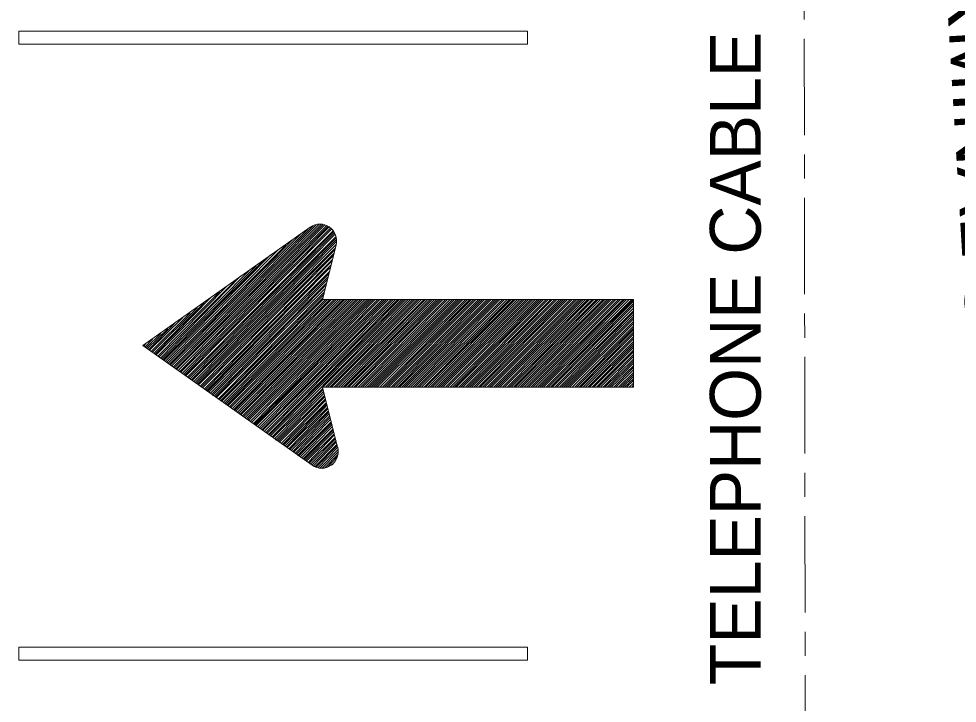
# Model space of a CAD drawing. Extents: x -3227 to 12266, y -3528 to 2100.
# Drawn here: x 5816 to 6575, y -977 to -423 of the extents above; entities that cross this region are included whole.
import ezdxf

# ---------------------------------------------------------------- set-up
doc = ezdxf.new("R2010")
doc.units = 0
doc.header["$LTSCALE"] = 13
doc.linetypes.add('LONG_DASH_SHORT_DASH', pattern=[9.9, 6, -1.2, 1.5, -1.2])
doc.layers.add('1', color=7, linetype='Continuous', lineweight=13)

msp = doc.modelspace()

# ---------------------------------------------------------------- linework, layer by layer
at = {"layer": '1', "linetype": 'LONG_DASH_SHORT_DASH'}
msp.add_line((6454.36, -2576.45), (6449.19, 779.49), dxfattribs=at)
at = {"layer": '1'}
for p, q in [((5916.31, -687.46), (6051.65, -591.67)), ((5940.97, -704.9), (6054.07, -590.45)), ((5942.21, -705.23), (6056.59, -589.62)), ((5943.05, -706.13), (6059.01, -589.12)), ((5943.84, -706.57), (6060.75, -589.12)), ((5945.12, -707.41), (6061.98, -589.62)), ((5945.91, -708.68), (6063.51, -589.62)), ((5946.76, -709.07), (6064.8, -590.45)), ((5947.99, -709.9), (6066.03, -590.89)), ((5949.23, -710.74), (6067.32, -591.17)), ((5938.5, -703.24), (6043.75, -597.39)), ((5939.79, -703.74), (6049.62, -593.28)), ((5950.02, -711.51), (6068.11, -592.45)), ((5951.25, -711.51), (6068.9, -593.28)), ((5952.48, -712.85), (6070.23, -594.56)), ((5953.72, -713.24), (6070.48, -595.33)), ((5954.51, -714.4), (6071.37, -596.11)), ((5955.4, -715.28), (6071.82, -597.39)), ((5956.15, -715.62), (6072.5, -599.06)), ((5936.92, -701.57), (6031.89, -606.22)), ((5937.71, -702.85), (6037.62, -601.5)), ((5957.43, -716.45), (6072.5, -600.33)), ((5958.71, -717.4), (6072.5, -602)), ((5959.5, -718.23), (6072.5, -603.61)), ((5960.64, -718.56), (6072.5, -605.72)), ((5934.4, -700.35), (6019.53, -614.06)), ((5935.64, -700.79), (6025.66, -609.94)), ((5961.53, -719.01), (6072.21, -608.22)), ((5962.76, -720.28), (6071.37, -610.33)), ((5963.56, -721.07), (6071.02, -612.77)), ((5933.21, -699.46), (6013.76, -618.6)), ((5964.84, -721.45), (6070.23, -614.83)), ((5966.08, -722.35), (6069.74, -617.88)), ((5966.91, -723.17), (6068.9, -619.44)), ((5931.49, -698.3), (6001.8, -627.27)), ((5932.38, -699.02), (6008.08, -622.83)), ((5967.7, -723.96), (6068.45, -622.38)), ((5968.99, -724.4), (6067.61, -624.44)), ((5969.73, -725.23), (6067.61, -627.27)), ((5970.97, -726.01), (6066.83, -629.38)), ((5929.51, -696.63), (5990.33, -635.54)), ((5930.74, -697.41), (5995.62, -631.04)), ((5971.86, -726.89), (6066.03, -631.93)), ((5972.59, -727.73), (6065.64, -633.93)), ((5974.32, -728.12), (6064.8, -636.88)), ((5927.04, -694.91), (5978.43, -643.93)), ((5928.62, -695.79), (5984.16, -639.38)), ((5975.11, -728.95), (6063.95, -638.93)), ((5975.96, -729.39), (6063.51, -641.43)), ((5977.63, -730.62), (6063.12, -643.93)), ((5926.59, -694.13), (5971.86, -648.03)), ((5978.43, -730.95), (6062.82, -645.92)), ((5979.27, -731.89), (6061.98, -648.93)), ((5980.05, -732.67), (6061.98, -650.1)), ((5981.24, -733.51), (6063.95, -650.1)), ((5982.57, -733.89), (6065.64, -650.1)), ((5983.41, -734.84), (6067.61, -650.1)), ((5984.16, -735.56), (6068.9, -650.1)), ((5985.39, -736), (6071.02, -650.1)), ((5986.29, -736.84), (6072.5, -650.1)), ((5987.52, -737.61), (6074.63, -650.1)), ((5988.76, -738.45), (6076.41, -650.1)), ((5989.59, -739.34), (6078.34, -650.1)), ((5990.78, -739.72), (6079.62, -650.1)), ((5991.62, -740.5), (6081.65, -650.1)), ((5992.85, -741.39), (6083.32, -650.1)), ((5993.55, -742.28), (6084.96, -650.1)), ((5994.88, -743), (6087.04, -650.1)), ((5995.62, -743.45), (6088.71, -650.1)), ((5996.96, -744.33), (6090.29, -650.1)), ((5997.79, -745.17), (6092.37, -650.1)), ((5999.03, -745.5), (6093.95, -650.1)), ((6000.26, -746.39), (6095.68, -650.1)), ((6001.01, -747.22), (6097.7, -650.1)), ((6001.8, -747.95), (6099.39, -650.1)), ((6003.14, -748.89), (6101.06, -650.1)), ((6004.37, -749.33), (6102.6, -650.1)), ((6005.56, -750.67), (6104.23, -650.1)), ((6006.44, -751.38), (6106.26, -650.1)), ((6007.18, -751.72), (6107.98, -650.1)), ((6008.08, -752.11), (6110.01, -650.1)), ((6009.31, -752.89), (6111.69, -650.1)), ((6010.5, -753.83), (6113.36, -650.1)), ((6011.34, -754.66), (6114.9, -650.1)), ((6012.57, -755.55), (6116.98, -650.1)), ((6013.36, -755.88), (6118.61, -650.1)), ((6014.69, -756.78), (6120.69, -650.1)), ((6015.83, -757.61), (6122.36, -650.1)), ((6016.72, -758.39), (6123.94, -650.1)), ((6017.86, -759.27), (6125.68, -650.1)), ((6018.75, -759.66), (6127.3, -650.1)), ((6019.53, -760.5), (6128.93, -650.1)), ((6020.77, -761.32), (6130.91, -650.1)), ((6061.98, -721.07), (6132.64, -650.1)), ((6063.95, -721.07), (6134.66, -650.1)), ((6065.64, -721.07), (6136.35, -650.1)), ((6067.61, -721.07), (6138.03, -650.1)), ((6068.9, -721.07), (6139.61, -650.1)), ((6071.02, -721.07), (6141.73, -650.1)), ((6072.5, -721.07), (6143.66, -650.1)), ((6074.63, -721.07), (6144.99, -650.1)), ((6076.41, -721.07), (6146.62, -650.1)), ((6078.34, -721.07), (6148.7, -650.1)), ((6079.62, -721.07), (6150.33, -650.1)), ((6081.65, -721.07), (6152.06, -650.1)), ((6082.78, -721.07), (6154.03, -650.1)), ((6084.96, -721.07), (6155.67, -650.1)), ((6087.04, -721.07), (6157.39, -650.1)), ((6088.22, -721.07), (6158.98, -650.1)), ((6090.29, -721.07), (6161.05, -650.1)), ((6092.37, -721.07), (6162.74, -650.1)), ((6093.95, -721.07), (6164.75, -650.1)), ((6095.68, -721.07), (6166.78, -650.1)), ((6097.7, -721.07), (6168.41, -650.1)), ((6099.39, -721.07), (6170.1, -650.1)), ((6101.06, -721.07), (6171.77, -650.1)), ((6102.6, -721.07), (6173.36, -650.1)), ((6104.23, -721.07), (6175.04, -650.1)), ((6105.91, -721.07), (6177.11, -650.1)), ((6107.98, -721.07), (6178.74, -650.1)), ((6110.01, -721.07), (6180.82, -650.1)), ((6111.69, -721.07), (6181.96, -650.1)), ((6113.36, -721.07), (6184.02, -650.1)), ((6114.9, -721.07), (6185.66, -650.1)), ((6116.98, -721.07), (6187.78, -650.1)), ((6118.61, -721.07), (6189.46, -650.1)), ((6120.69, -721.07), (6191.04, -650.1)), ((6122.36, -721.07), (6192.68, -650.1)), ((6123.94, -721.07), (6194.75, -650.1)), ((6125.68, -721.07), (6196.34, -650.1)), ((6127.3, -721.07), (6198.01, -650.1)), ((6128.93, -721.07), (6200.04, -650.1)), ((6130.91, -721.07), (6201.77, -650.1)), ((6132.64, -721.07), (6203.4, -650.1)), ((6134.66, -721.07), (6204.98, -650.1)), ((6136.35, -721.07), (6207.06, -650.1)), ((6138.03, -721.07), (6208.73, -650.1)), ((6139.61, -721.07), (6210.81, -650.1)), ((6141.73, -721.07), (6212.78, -650.1)), ((6143.66, -721.07), (6214.17, -650.1)), ((6144.99, -721.07), (6216.14, -650.1)), ((6146.62, -721.07), (6217.33, -650.1)), ((6148.7, -721.07), (6219.36, -650.1)), ((6150.33, -721.07), (6221.08, -650.1)), ((6152.06, -721.07), (6223.11, -650.1)), ((6154.03, -721.07), (6224.69, -650.1)), ((6155.67, -721.07), (6226.48, -650.1)), ((6157.39, -721.07), (6228.1, -650.1)), ((6158.98, -721.07), (6230.13, -650.1)), ((6161.05, -721.07), (6231.76, -650.1)), ((6162.74, -721.07), (6233.44, -650.1)), ((6164.75, -721.07), (6235.51, -650.1)), ((6166.78, -721.07), (6237.1, -650.1)), ((6168.41, -721.07), (6238.78, -650.1)), ((6169.69, -721.07), (6240.36, -650.1)), ((6171.77, -721.07), (6242.38, -650.1)), ((6173.36, -721.07), (6244.11, -650.1)), ((6175.04, -721.07), (6246.09, -650.1)), ((6177.11, -721.07), (6247.37, -650.1)), ((6178.74, -721.07), (6249.5, -650.1)), ((6180.37, -721.07), (6251.18, -650.1)), ((6181.96, -721.07), (6253.2, -650.1)), ((6184.02, -721.07), (6254.83, -650.1)), ((6185.66, -721.07), (6256.37, -650.1)), ((6187.78, -721.07), (6258.14, -650.1)), ((6188.97, -721.07), (6259.78, -650.1)), ((6191.04, -721.07), (6261.85, -650.1)), ((6192.68, -721.07), (6263.49, -650.1)), ((6194.75, -721.07), (6265.55, -650.1)), ((6196.34, -721.07), (6267.19, -650.1)), ((6198.01, -721.07), (6269.11, -650.1)), ((6200.04, -721.07), (6270.85, -650.1)), ((6201.77, -721.07), (6272.47, -650.1)), ((6203.4, -721.07), (6274.15, -650.1)), ((6204.98, -721.07), (6276.18, -650.1)), ((6207.06, -721.07), (6277.41, -650.1)), ((6208.73, -721.07), (6279.49, -650.1)), ((6210.81, -721.07), (6281.07, -650.1)), ((6212.39, -721.07), (6283.15, -650.1)), ((6214.17, -721.07), (6284.38, -650.1)), ((6216.14, -721.07), (6286.41, -650.1)), ((6217.33, -721.07), (6288.49, -650.1)), ((6219.36, -721.07), (6289.72, -650.1)), ((6221.08, -721.07), (6291.84, -650.1)), ((6222.72, -721.07), (6293.43, -650.1)), ((6224.69, -721.07), (6295.06, -650.1)), ((6226.48, -721.07), (6297.18, -650.1)), ((6228.1, -721.07), (6298.71, -650.1)), ((6230.13, -721.07), (6300.84, -650.1)), ((6231.76, -721.07), (6302.52, -650.1)), ((6233.44, -721.07), (6304.59, -650.1)), ((6235.51, -721.07), (6305.73, -650.1)), ((6237.1, -721.07), (6307.46, -650.1)), ((6238.78, -721.07), (6309.44, -650.1)), ((6240.36, -721.07), (6311.56, -650.1)), ((6242.38, -721.07), (6313.14, -650.1)), ((6244.11, -721.07), (6313.14, -651.37)), ((5924.12, -692.86), (5960.34, -656.82)), ((5925.36, -693.69), (5966.08, -652.59)), ((6245.84, -721.07), (6313.14, -653.43)), ((6247.37, -721.07), (6313.14, -655.09)), ((6249.5, -721.07), (6313.14, -657.2)), ((6251.18, -721.07), (6313.14, -659.31)), ((5921.7, -691.19), (5948.38, -664.98)), ((5922.99, -692.08), (5954.51, -660.92)), ((6253.2, -721.07), (6313.14, -660.42)), ((6254.83, -721.07), (6313.14, -662.2)), ((6256.37, -721.07), (6313.14, -664.25)), ((6258.14, -721.07), (6313.14, -665.92)), ((5920.02, -689.91), (5936.47, -673.81)), ((5920.91, -690.75), (5942.21, -669.25)), ((6259.78, -721.07), (6313.14, -667.92)), ((6261.41, -721.07), (6313.14, -669.69)), ((6263.49, -721.07), (6313.14, -671.7)), ((6265.55, -721.07), (6313.14, -673.36)), ((6267.19, -721.07), (6313.14, -674.64)), ((5918, -688.69), (5924.52, -682.08)), ((5919.23, -689.08), (5930.74, -677.52)), ((6269.11, -721.07), (6313.14, -676.7)), ((6270.4, -721.07), (6313.14, -678.3)), ((6272.47, -721.07), (6313.14, -680.36)), ((6274.15, -721.07), (6313.14, -682.08)), ((6053.28, -784.05), (5916.31, -687.46)), ((5917.11, -687.91), (5918.34, -686.3)), ((6276.18, -721.07), (6313.14, -684.19)), ((6277.41, -721.07), (6313.14, -685.85)), ((6279.49, -721.07), (6313.14, -687.46)), ((6281.07, -721.07), (6313.14, -689.08)), ((6283.15, -721.07), (6313.14, -691.19)), ((6284.38, -721.07), (6313.14, -692.46)), ((6286.41, -721.07), (6313.14, -694.58)), ((6288.49, -721.07), (6313.14, -696.19)), ((6289.72, -721.07), (6313.14, -698.3)), ((6291.84, -721.07), (6313.14, -699.91)), ((6293.43, -721.07), (6313.14, -701.57)), ((6295.06, -721.07), (6313.14, -703.74)), ((6297.18, -721.07), (6313.14, -705.23)), ((6298.71, -721.07), (6313.14, -707.01)), ((6300.84, -721.07), (6313.14, -709.07)), ((6302.52, -721.07), (6313.14, -710.74)), ((6304.15, -721.07), (6313.14, -712.41)), ((6305.73, -721.07), (6313.14, -714.4)), ((6307.46, -721.07), (6313.14, -715.62)), ((6309.44, -721.07), (6313.14, -717.79)), ((6311.56, -721.07), (6313.14, -719.46)), ((6021.61, -761.77), (6061.48, -722.35)), ((6022.85, -762.94), (6061.98, -723.17)), ((6023.69, -763.83), (6062.23, -724.78)), ((6024.88, -764.16), (6062.82, -726.01)), ((6025.66, -765.05), (6063.12, -727.73)), ((6312.8, -721.07), (6313.14, -721.07)), ((6026.94, -765.49), (6063.51, -728.95)), ((6028.18, -766.72), (6063.95, -730.62)), ((6029.37, -767.55), (6063.95, -731.89)), ((6030.16, -767.94), (6064.8, -733.51)), ((6031.05, -768.71), (6064.8, -734.84)), ((6032.24, -769.65), (6065.19, -736)), ((6033.08, -769.99), (6065.64, -737.61)), ((6034.31, -770.88), (6065.64, -738.89)), ((6035.2, -771.38), (6066.38, -740.22)), ((6036.33, -772.16), (6066.83, -741.39)), ((6037.23, -773.38), (6066.83, -743)), ((6038.41, -773.77), (6067.61, -744.33)), ((6039.65, -774.55), (6067.61, -745.89)), ((6040.44, -775.38), (6068.11, -747.22)), ((6041.32, -776.32), (6068.9, -748.89)), ((6042.57, -776.66), (6068.9, -750.11)), ((6043.75, -777.04), (6069.35, -751.38)), ((6044.54, -778.38), (6069.74, -752.89)), ((6045.82, -779.09), (6070.23, -754.66)), ((6046.71, -779.6), (6070.23, -755.88)), ((6047.51, -780.38), (6070.48, -757.16)), ((6048.29, -781.27), (6071.02, -758.77)), ((6049.88, -782.04), (6071.37, -759.66)), ((6050.71, -782.54), (6071.82, -761.77)), ((6051.95, -783.32), (6072.21, -762.94)), ((6052.84, -784.05), (6072.5, -764.16)), ((6054.07, -784.93), (6072.5, -765.49)), ((6055.36, -785.43), (6073.44, -767.21)), ((6056.59, -785.82), (6073.8, -768.38)), ((6057.78, -786.21), (6073.8, -769.99)), ((6059.47, -786.65), (6074.24, -771.38)), ((6061.04, -786.98), (6074.24, -773.38)), ((6063.12, -786.65), (6074.24, -775.38)), ((6065.64, -785.82), (6073.44, -777.54)), ((6069.35, -783.76), (6071.37, -781.71))]:
    msp.add_line(p, q, dxfattribs=at)
for points in [[(5816.01, -433.12), (6227.21, -433.12), (6227.21, -443.51), (5816.01, -443.51)], [(5816.01, -931.37), (6227.21, -931.37), (6227.21, -941.81), (5816.01, -941.81)]]:
    msp.add_lwpolyline(points, close=True, dxfattribs=at)
msp.add_lwpolyline([(6072.5, -606.22), (6061.48, -650.1), (6313.14, -650.1), (6313.14, -721.07), (6061.48, -721.07), (6073.8, -769.65)], dxfattribs=at)
for centre, major_axis, start_param, end_param in [((6059.54, -602.69), (0, 13.53), 4.45929, 6.896444), ((6060.88, -773.1), (0, -13.53), 5.672067, 8.11079)]:
    msp.add_ellipse(centre, major_axis=major_axis, ratio=0.99136, start_param=start_param, end_param=end_param, dxfattribs=at)

# ---------------------------------------------------------------- texts
at = {"layer": '1', "width": 1.1}
msp.add_text('TO TERMINAL STRIP ENCLOSURE', height=41.13, rotation=273.418, dxfattribs=at).set_placement((6554.71, -210.82))
at = {"layer": '1'}
msp.add_text('TELEPHONE CABLE', height=41.11, rotation=90, dxfattribs=at).set_placement((6415.92, -962.14))

doc.saveas('drawing.dxf')
